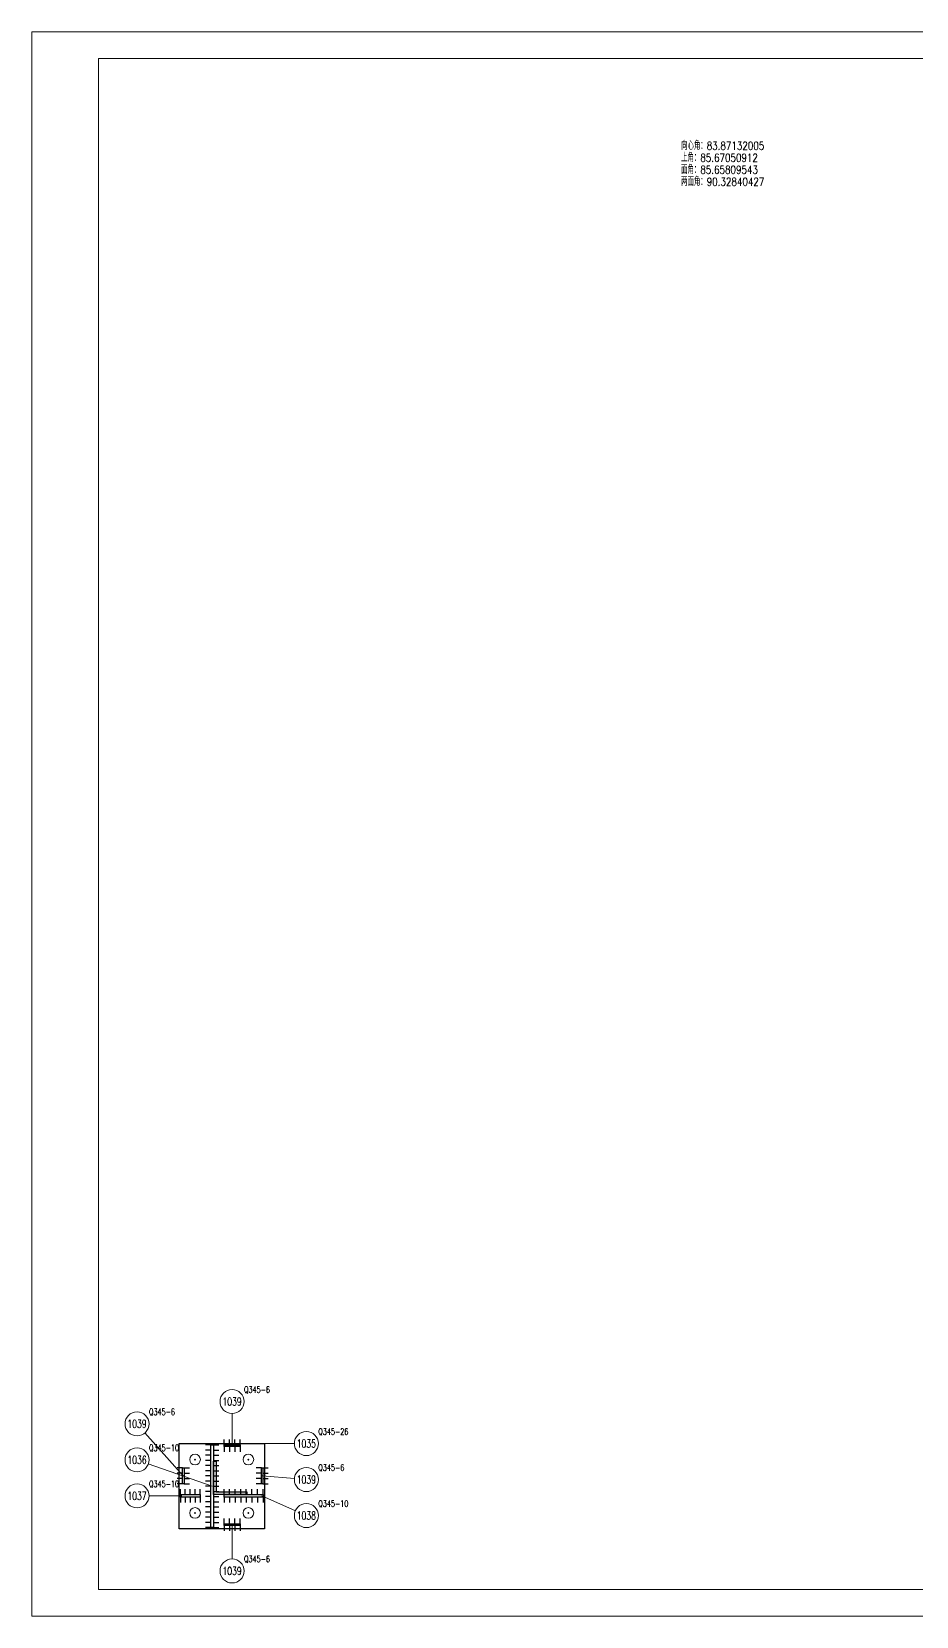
# Model space of a CAD drawing. Extents: x -13400 to 20340, y -61006 to 71674.
# Drawn here: x 3520 to 10155, y -61006 to -49126 of the extents above; entities that cross this region are included whole.
import ezdxf
from ezdxf.enums import TextEntityAlignment as Align

# ---------------------------------------------------------------- set-up
doc = ezdxf.new("R2010")
doc.units = 0
doc.header["$MEASUREMENT"] = 0
doc.layers.get('0').update_dxf_attribs({"linetype": 'CONTINUOUS', "lineweight": 25})
doc.styles.get("Standard").update_dxf_attribs({"font": 'simplex.shx', "width": 0.7, "height": 3, "bigfont": 'gbhzfs.shx'})

# ---------------------------------------------------------------- blocks, each defined once
blk = doc.blocks.new('DefaultBolt')
at = {"color": 3, "linetype": 'Continuous', "lineweight": 13}
for p, q in [((-0.1, -0.1), (0.1, 0.1)), ((0.1, -0.1), (-0.1, 0.1))]:
    blk.add_line(p, q, dxfattribs=at)
blk.add_circle((0, 0), 1, dxfattribs=at)

msp = doc.modelspace()

# ---------------------------------------------------------------- linework, layer by layer
at = {"color": 7, "linetype": 'Continuous', "lineweight": 18}
for p, q in [((3519.73684, -49126.00648), (20339.73684, -49126.00648)), ((3519.73684, -61006.00648), (3519.73684, -49126.00648)), ((4019.73684, -49326.00648), (20139.73684, -49326.00648)), ((4019.73684, -60806.00648), (4019.73684, -49326.00648)), ((4019.73684, -60806.00648), (20139.73684, -60806.00648)), ((3519.73684, -61006.00648), (20339.73684, -61006.00648))]:
    msp.add_line(p, q, dxfattribs=at)
at = {"color": 7, "linetype": 'Continuous', "lineweight": 13}
for p, q in [((5022.55941, -59486.00648), (5022.55941, -59727.18391)), ((4369.54214, -59630.41088), (4656.55941, -59953.18391)), ((5489.73684, -59711.00648), (5264.73684, -59711.00648)), ((4394.64435, -59863.00004), (4872.61681, -60031.00648)), ((5490.05277, -59973.47202), (5248.55941, -59953.18391)), ((4399.73684, -60103.15521), (4644.73684, -60103.15521)), ((5497.39942, -60214.6671), (5244.73684, -60103.15521)), ((5022.55941, -60576.00648), (5022.55941, -60319.18391))]:
    msp.add_line(p, q, dxfattribs=at)
at = {"color": 7, "linetype": 'Continuous', "lineweight": 30}
for p, q in [((4862.61681, -59721.00648), (4822.7316, -59721.00648)), ((4882.55941, -59721.00648), (4922.44461, -59721.00648)), ((4962.55941, -59721.18391), (4962.55941, -59681.18391)), ((4962.55941, -59733.18391), (4962.55941, -59773.18391)), ((5002.55941, -59721.18391), (5002.55941, -59681.18391)), ((5002.55941, -59733.18391), (5002.55941, -59773.18391)), ((5042.55941, -59721.18391), (5042.55941, -59681.18391)), ((5042.55941, -59733.18391), (5042.55941, -59773.18391)), ((5082.55941, -59721.18391), (5082.55941, -59681.18391)), ((5082.55941, -59733.18391), (5082.55941, -59773.18391)), ((4862.61681, -59759.75648), (4822.7316, -59759.75648)), ((4862.61681, -59798.50648), (4822.7316, -59798.50648)), ((4862.61681, -59837.25648), (4822.7316, -59837.25648)), ((4882.55941, -59759.75648), (4922.44461, -59759.75648)), ((4882.55941, -59798.50648), (4922.44461, -59798.50648)), ((4882.55941, -59837.25648), (4922.44461, -59837.25648)), ((4650.55941, -59893.18391), (4610.55941, -59893.18391)), ((4650.55941, -59933.18391), (4610.55941, -59933.18391)), ((4650.55941, -59973.18391), (4610.55941, -59973.18391)), ((4662.55941, -59893.18391), (4702.55941, -59893.18391)), ((4662.55941, -59933.18391), (4702.55941, -59933.18391)), ((4662.55941, -59973.18391), (4702.55941, -59973.18391)), ((4862.61681, -59876.00648), (4822.7316, -59876.00648)), ((4862.61681, -59914.75648), (4822.7316, -59914.75648)), ((4862.61681, -59953.50648), (4822.7316, -59953.50648)), ((4862.61681, -59992.25648), (4822.7316, -59992.25648)), ((4882.55941, -59876.00648), (4922.44461, -59876.00648)), ((4882.55941, -59914.75648), (4922.44461, -59914.75648)), ((4882.55941, -59953.50648), (4922.44461, -59953.50648)), ((4882.55941, -59992.25648), (4922.44461, -59992.25648)), ((5242.55941, -59893.18391), (5202.55941, -59893.18391)), ((5242.55941, -59933.18391), (5202.55941, -59933.18391)), ((5242.55941, -59973.18391), (5202.55941, -59973.18391)), ((5254.55941, -59893.18391), (5294.55941, -59893.18391)), ((5254.55941, -59933.18391), (5294.55941, -59933.18391)), ((5254.55941, -59973.18391), (5294.55941, -59973.18391)), ((4650.55941, -60013.18391), (4610.55941, -60013.18391)), ((4634.73684, -60093.18391), (4634.73684, -60053.29871)), ((4662.55941, -60013.18391), (4702.55941, -60013.18391)), ((4671.67809, -60093.18391), (4671.67809, -60053.29871)), ((4708.61934, -60093.18391), (4708.61934, -60053.29871)), ((4745.56059, -60093.18391), (4745.56059, -60053.29871)), ((4782.50184, -60093.18391), (4782.50184, -60053.29871)), ((4862.61681, -60031.00648), (4822.7316, -60031.00648)), ((4862.61681, -60069.75648), (4822.7316, -60069.75648)), ((4862.61681, -60108.50648), (4822.7316, -60108.50648)), ((4882.55941, -60031.00648), (4922.44461, -60031.00648)), ((4882.55941, -60069.75648), (4922.44461, -60069.75648)), ((4882.55941, -60108.50648), (4922.44461, -60108.50648)), ((4962.67437, -60093.18391), (4962.67437, -60053.29871)), ((5004.39758, -60093.18391), (5004.39758, -60053.29871)), ((5046.12079, -60093.18391), (5046.12079, -60053.29871)), ((5087.844, -60093.18391), (5087.844, -60053.29871)), ((5129.56721, -60093.18391), (5129.56721, -60053.29871)), ((5171.29042, -60093.18391), (5171.29042, -60053.29871)), ((5242.55941, -60013.18391), (5202.55941, -60013.18391)), ((5213.01363, -60093.18391), (5213.01363, -60053.29871)), ((5254.55941, -60013.18391), (5294.55941, -60013.18391)), ((5254.73684, -60093.18391), (5254.73684, -60053.29871)), ((4634.73684, -60113.12651), (4634.73684, -60153.01171)), ((4671.67809, -60113.12651), (4671.67809, -60153.01171)), ((4708.61934, -60113.12651), (4708.61934, -60153.01171)), ((4745.56059, -60113.12651), (4745.56059, -60153.01171)), ((4782.50184, -60113.12651), (4782.50184, -60153.01171)), ((4862.61681, -60147.25648), (4822.7316, -60147.25648)), ((4862.61681, -60186.00648), (4822.7316, -60186.00648)), ((4862.61681, -60224.75648), (4822.7316, -60224.75648)), ((4882.55941, -60147.25648), (4922.44461, -60147.25648)), ((4882.55941, -60186.00648), (4922.44461, -60186.00648)), ((4882.55941, -60224.75648), (4922.44461, -60224.75648)), ((4962.67437, -60113.12651), (4962.67437, -60153.01171)), ((5004.39758, -60113.12651), (5004.39758, -60153.01171)), ((5046.12079, -60113.12651), (5046.12079, -60153.01171)), ((5087.844, -60113.12651), (5087.844, -60153.01171)), ((5129.56721, -60113.12651), (5129.56721, -60153.01171)), ((5171.29042, -60113.12651), (5171.29042, -60153.01171)), ((5213.01363, -60113.12651), (5213.01363, -60153.01171)), ((5254.73684, -60113.12651), (5254.73684, -60153.01171)), ((4862.61681, -60263.50648), (4822.7316, -60263.50648)), ((4862.61681, -60302.25648), (4822.7316, -60302.25648)), ((4862.61681, -60341.00648), (4822.7316, -60341.00648)), ((4882.55941, -60263.50648), (4922.44461, -60263.50648)), ((4882.55941, -60302.25648), (4922.44461, -60302.25648)), ((4882.55941, -60341.00648), (4922.44461, -60341.00648)), ((4962.55941, -60313.18391), (4962.55941, -60273.18391)), ((4962.55941, -60325.18391), (4962.55941, -60365.18391)), ((5002.55941, -60313.18391), (5002.55941, -60273.18391)), ((5002.55941, -60325.18391), (5002.55941, -60365.18391)), ((5042.55941, -60313.18391), (5042.55941, -60273.18391)), ((5042.55941, -60325.18391), (5042.55941, -60365.18391)), ((5082.55941, -60313.18391), (5082.55941, -60273.18391)), ((5082.55941, -60325.18391), (5082.55941, -60365.18391))]:
    msp.add_line(p, q, dxfattribs=at)
for points in [[(4624.73684, -60351.00648), (4624.73684, -59711.00648)], [(4624.73684, -59711.00648), (5264.73684, -59711.00648)], [(4862.61681, -60341.00648), (4862.61681, -59721.00648)], [(4862.61681, -59721.00648), (4882.55941, -59721.00648)], [(4882.55941, -59721.00648), (4882.55941, -60341.00648)], [(4962.55941, -59733.18391), (4962.55941, -59721.18391)], [(4962.55941, -59721.18391), (5082.55941, -59721.18391)], [(5082.55941, -59733.18391), (4962.55941, -59733.18391)], [(5082.55941, -59721.18391), (5082.55941, -59733.18391)], [(5264.73684, -59711.00648), (5264.73684, -60351.00648)], [(4882.55941, -59842.46847), (4902.61697, -59842.3535)], [(4882.55941, -60093.18391), (4882.55941, -59842.46847)], [(4902.61697, -59842.3535), (4902.61697, -60073.12634)], [(4650.55941, -60013.18391), (4650.55941, -59893.18391)], [(4650.55941, -59893.18391), (4662.55941, -59893.18391)], [(4662.55941, -59893.18391), (4662.55941, -60013.18391)], [(5242.55941, -60013.18391), (5242.55941, -59893.18391)], [(5242.55941, -59893.18391), (5254.55941, -59893.18391)], [(5254.55941, -59893.18391), (5254.55941, -60013.18391)], [(4634.73684, -60093.18391), (4782.50184, -60093.18391)], [(4634.73684, -60113.12651), (4634.73684, -60093.18391)], [(4662.55941, -60013.18391), (4650.55941, -60013.18391)], [(4782.50184, -60093.18391), (4782.50184, -60113.12651)], [(5133.27485, -60093.18391), (4882.55941, -60093.18391)], [(4902.61697, -60073.12634), (5133.38981, -60073.12634)], [(4962.67437, -60093.18391), (5254.73684, -60093.18391)], [(4962.67437, -60113.12651), (4962.67437, -60093.18391)], [(5133.38981, -60073.12634), (5133.27485, -60093.18391)], [(5254.55941, -60013.18391), (5242.55941, -60013.18391)], [(5254.73684, -60093.18391), (5254.73684, -60113.12651)], [(4782.50184, -60113.12651), (4634.73684, -60113.12651)], [(5254.73684, -60113.12651), (4962.67437, -60113.12651)], [(4882.55941, -60341.00648), (4862.61681, -60341.00648)], [(4962.55941, -60313.18391), (5082.55941, -60313.18391)], [(4962.55941, -60325.18391), (4962.55941, -60313.18391)], [(5082.55941, -60325.18391), (4962.55941, -60325.18391)], [(5082.55941, -60313.18391), (5082.55941, -60325.18391)], [(5264.73684, -60351.00648), (4624.73684, -60351.00648)]]:
    msp.add_lwpolyline(points, dxfattribs=at)
at = {"color": 7, "linetype": 'Continuous', "lineweight": 13}
for centre in [(5022.55941, -59396.00648), (4309.73684, -59563.15521), (5579.73684, -59711.00648), (4309.73684, -59833.15521), (5579.73684, -59981.00648), (4309.73684, -60103.15521), (5579.73684, -60251.00648), (5022.55941, -60666.00648)]:
    msp.add_circle(centre, 90, dxfattribs=at)

# ---------------------------------------------------------------- block references
at = {"color": 3, "linetype": 'Continuous', "lineweight": 13, "xscale": 40.0000000000091, "yscale": 40.0000000000091, "zscale": 40.0000000000091}
for p in [(4744.73684, -59831.00648), (5144.73684, -59831.00648), (4744.73684, -60231.00648), (5144.73684, -60231.00648)]:
    msp.add_blockref('DefaultBolt', p, dxfattribs=at)

# ---------------------------------------------------------------- texts
at = {"color": 7, "linetype": 'Continuous', "lineweight": 13, "width": 0.8}
for s, p in [('向心角：83.87132005', (8390.48921, -50028.98893)), ('上角：85.67050912', (8390.48921, -50118.98893)), ('面角：85.65809543', (8390.48921, -50208.98893)), ('两面角：90.32840427', (8390.48921, -50298.98893))]:
    msp.add_text(s, height=60, dxfattribs=at).set_placement(p, align=Align.BOTTOM_LEFT)
at = {"color": 7, "linetype": 'Continuous', "lineweight": 13, "width": 0.7}
for s, p in [('1039', (5022.55941, -59396.00648)), ('1039', (4309.73684, -59563.15521)), ('1035', (5579.73684, -59711.00648)), ('1036', (4309.73684, -59833.15521)), ('1039', (5579.73684, -59981.00648)), ('1037', (4309.73684, -60103.15521)), ('1038', (5579.73684, -60251.00648)), ('1039', (5022.55941, -60666.00648))]:
    msp.add_text(s, height=60, dxfattribs=at).set_placement(p, align=Align.MIDDLE_CENTER)
for s, p in [('Q345-6', (5112.55941, -59306.00648)), ('Q345-6', (4399.73684, -59473.15521)), ('Q345-26', (5669.73684, -59621.00648)), ('Q345-10', (4399.73684, -59743.15521)), ('Q345-6', (5669.73684, -59891.00648)), ('Q345-10', (4399.73684, -60013.15521)), ('Q345-10', (5669.73684, -60161.00648)), ('Q345-6', (5112.55941, -60576.00648))]:
    msp.add_text(s, height=48, dxfattribs=at).set_placement(p, align=Align.MIDDLE_LEFT)

doc.saveas('drawing.dxf')
